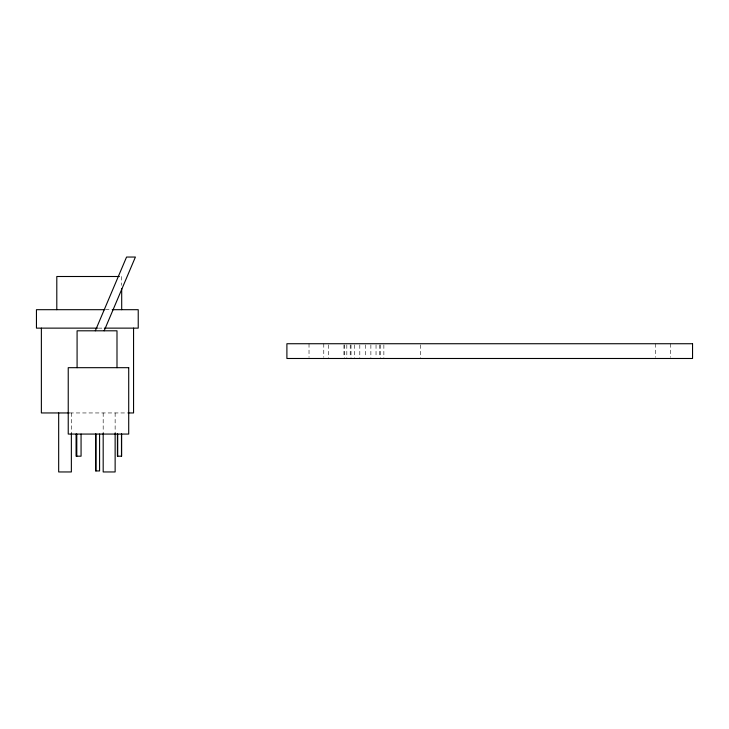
<?xml version="1.0" encoding="UTF-8"?>
<svg xmlns="http://www.w3.org/2000/svg" width="729" height="729" viewBox="0 0 729 729"><rect width="100%" height="100%" fill="white"/><g stroke="black" fill="none" stroke-linecap="round" stroke-linejoin="round"><path stroke-width="0.55" stroke-dasharray="3.65 2.73" d="M105.432 309.688L111.446 309.688M98.278 328.132L104.302 328.132M69.82 412.951L127.867 412.951M670.425 343.733L670.425 357.347M655.672 343.733L655.672 357.347M420.569 344.872L420.569 358.486M383.864 344.872L383.864 358.486M380.465 344.872L380.465 358.486M379.672 344.872L379.672 357.347M376.036 344.872L376.036 357.347M370.879 344.872L370.879 358.486M365.347 344.872L365.347 357.347M359.807 344.872L359.807 358.486M354.649 344.872L354.649 358.486M351.013 344.872L351.013 358.486M350.221 344.872L350.221 357.347M346.822 344.872L346.822 358.486M344.68 344.872L344.68 358.486M343.951 344.872L343.951 357.347M328.369 344.872L328.369 358.486M323.776 343.733L323.776 357.347M309.023 343.733L309.023 357.347M121.697 276.501L121.697 285.349M115.136 412.951L115.136 433.372M103.181 412.951L103.181 433.372M71.36 412.951L71.36 433.372"/><path stroke-width="1.09" d="M95.308 330.802L126.564 257.045L135.403 257.045L104.156 330.802M119.419 276.501L56.798 276.501L56.798 309.688M104.621 309.688L36.45 309.688L36.45 328.132L97.522 328.132M112.22 309.688L138.228 309.688L138.228 328.132L104.302 328.132M69.246 412.951L41.371 412.951L41.371 328.132M129.006 412.951L133.562 412.951L133.562 328.132M121.697 288.675L121.697 309.688M121.615 434.065L121.615 456.19L117.424 456.19L117.424 434.065M121.479 434.065L121.479 456.19M117.706 434.065L117.706 456.19M116.995 367.68L116.995 330.802L77.083 330.802L77.083 367.68M115.136 433.372L115.136 471.955L103.181 471.955L103.181 433.372M99.581 434.065L99.581 470.934L95.645 470.934L95.645 434.065M95.964 434.065L95.964 470.934M81.065 434.065L81.065 456.19L76.089 456.19L76.089 434.065M76.791 434.065L76.791 456.19M71.36 433.372L71.36 471.955L58.675 471.955L58.675 412.951M692.55 343.733L286.898 343.733L286.898 358.486L692.55 358.486L692.55 343.733M128.714 367.68L68.234 367.68L68.234 434.065L128.714 434.065L128.714 367.68"/></g></svg>
